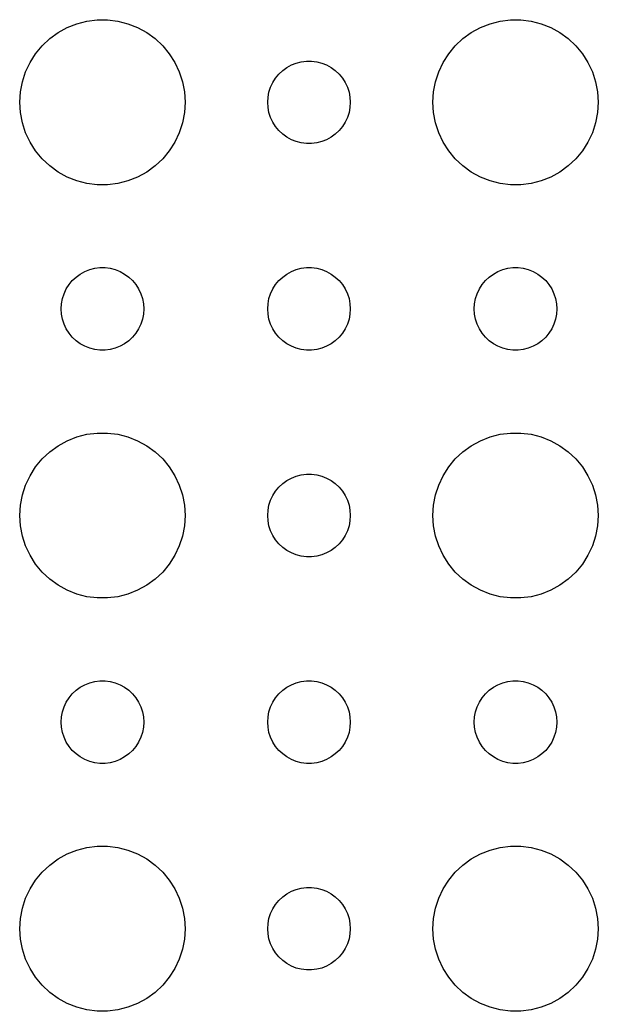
# Model space of a CAD drawing. Header units: metres. Extents: x -150 to 150, y -149 to 149.
# Drawn here: x 49.5 to 70.5, y -115.49 to -79.51 of the extents above; entities that cross this region are included whole.
import ezdxf

# ---------------------------------------------------------------- set-up
doc = ezdxf.new("R2010")
doc.units = ezdxf.units.M

msp = doc.modelspace()

# ---------------------------------------------------------------- linework, layer by layer
for p, q in [((51.9379, -79.5531), (52.3116, -79.5059)), ((52.3116, -79.5059), (52.6884, -79.5059)), ((52.6884, -79.5059), (53.0621, -79.5531)), ((66.9379, -79.5531), (67.3116, -79.5059)), ((67.3116, -79.5059), (67.6884, -79.5059)), ((67.6884, -79.5059), (68.0621, -79.5531)), ((50.8925, -79.967), (51.2227, -79.7855)), ((51.2227, -79.7855), (51.5729, -79.6468)), ((51.5729, -79.6468), (51.9379, -79.5531)), ((53.0621, -79.5531), (53.427, -79.6468)), ((53.427, -79.6468), (53.7773, -79.7855)), ((53.7773, -79.7855), (54.1075, -79.967)), ((65.8925, -79.967), (66.2227, -79.7855)), ((66.2227, -79.7855), (66.573, -79.6468)), ((66.573, -79.6468), (66.9379, -79.5531)), ((68.0621, -79.5531), (68.427, -79.6468)), ((68.427, -79.6468), (68.7773, -79.7855)), ((68.7773, -79.7855), (69.1075, -79.967)), ((50.3131, -80.4464), (50.5877, -80.1885)), ((50.5877, -80.1885), (50.8925, -79.967)), ((54.1075, -79.967), (54.4123, -80.1885)), ((54.4123, -80.1885), (54.6869, -80.4464)), ((65.3131, -80.4464), (65.5877, -80.1885)), ((65.5877, -80.1885), (65.8925, -79.967)), ((69.1075, -79.967), (69.4123, -80.1885)), ((69.4123, -80.1885), (69.6869, -80.4464)), ((50.0729, -80.7366), (50.3131, -80.4464)), ((54.6869, -80.4464), (54.927, -80.7366)), ((65.073, -80.7366), (65.3131, -80.4464)), ((69.6869, -80.4464), (69.927, -80.7366)), ((49.8711, -81.0547), (50.0729, -80.7366)), ((54.927, -80.7366), (55.1289, -81.0547)), ((64.8711, -81.0547), (65.073, -80.7366)), ((69.927, -80.7366), (70.1289, -81.0547)), ((49.7107, -81.3956), (49.8711, -81.0547)), ((55.1289, -81.0547), (55.2893, -81.3956)), ((59.0439, -81.3442), (59.1963, -81.2335)), ((59.1963, -81.2335), (59.3613, -81.1428)), ((59.3613, -81.1428), (59.5365, -81.0734)), ((59.5365, -81.0734), (59.7189, -81.0266)), ((59.7189, -81.0266), (59.9058, -81.003)), ((59.9058, -81.003), (60.0942, -81.003)), ((60.0942, -81.003), (60.2811, -81.0266)), ((60.2811, -81.0266), (60.4635, -81.0734)), ((60.4635, -81.0734), (60.6387, -81.1428)), ((60.6387, -81.1428), (60.8037, -81.2335)), ((60.8037, -81.2335), (60.9561, -81.3442)), ((64.7107, -81.3956), (64.8711, -81.0547)), ((70.1289, -81.0547), (70.2893, -81.3956)), ((49.5942, -81.7539), (49.7107, -81.3956)), ((55.2893, -81.3956), (55.4057, -81.7539)), ((58.6855, -81.7774), (58.7865, -81.6183)), ((58.7865, -81.6183), (58.9065, -81.4732)), ((58.9065, -81.4732), (59.0439, -81.3442)), ((60.9561, -81.3442), (61.0934, -81.4732)), ((61.0934, -81.4732), (61.2135, -81.6183)), ((61.2135, -81.6183), (61.3145, -81.7774)), ((64.5943, -81.7539), (64.7107, -81.3956)), ((70.2893, -81.3956), (70.4057, -81.7539)), ((49.5237, -82.124), (49.5942, -81.7539)), ((55.4057, -81.7539), (55.4763, -82.124)), ((58.5471, -82.127), (58.6053, -81.9478)), ((58.6053, -81.9478), (58.6855, -81.7774)), ((61.3145, -81.7774), (61.3947, -81.9478)), ((61.3947, -81.9478), (61.4529, -82.127)), ((64.5237, -82.124), (64.5943, -81.7539)), ((70.4057, -81.7539), (70.4763, -82.124)), ((49.5, -82.5), (49.5237, -82.124)), ((55.4763, -82.124), (55.5, -82.5)), ((58.5, -82.5), (58.5118, -82.312)), ((58.5118, -82.312), (58.5471, -82.127)), ((61.4529, -82.127), (61.4882, -82.312)), ((61.4882, -82.312), (61.5, -82.5)), ((64.5, -82.5), (64.5237, -82.124)), ((70.4763, -82.124), (70.5, -82.5)), ((49.5237, -82.876), (49.5, -82.5)), ((55.5, -82.5), (55.4763, -82.876)), ((58.5118, -82.688), (58.5, -82.5)), ((58.5471, -82.873), (58.5118, -82.688)), ((61.4882, -82.688), (61.4529, -82.873)), ((61.5, -82.5), (61.4882, -82.688)), ((64.5237, -82.876), (64.5, -82.5)), ((70.5, -82.5), (70.4763, -82.876)), ((49.5942, -83.2461), (49.5237, -82.876)), ((55.4763, -82.876), (55.4057, -83.2461)), ((58.6053, -83.0522), (58.5471, -82.873)), ((58.6855, -83.2226), (58.6053, -83.0522)), ((61.3947, -83.0522), (61.3145, -83.2226)), ((61.4529, -82.873), (61.3947, -83.0522)), ((64.5943, -83.2461), (64.5237, -82.876)), ((70.4763, -82.876), (70.4057, -83.2461)), ((49.7107, -83.6044), (49.5942, -83.2461)), ((55.4057, -83.2461), (55.2893, -83.6044)), ((58.7865, -83.3817), (58.6855, -83.2226)), ((58.9065, -83.5268), (58.7865, -83.3817)), ((61.2135, -83.3817), (61.0934, -83.5268)), ((61.3145, -83.2226), (61.2135, -83.3817)), ((64.7107, -83.6044), (64.5943, -83.2461)), ((70.4057, -83.2461), (70.2893, -83.6044)), ((49.8711, -83.9453), (49.7107, -83.6044)), ((55.2893, -83.6044), (55.1289, -83.9453)), ((59.0439, -83.6558), (58.9065, -83.5268)), ((59.1963, -83.7665), (59.0439, -83.6558)), ((59.3613, -83.8572), (59.1963, -83.7665)), ((60.8037, -83.7665), (60.6387, -83.8572)), ((60.9561, -83.6558), (60.8037, -83.7665)), ((61.0934, -83.5268), (60.9561, -83.6558)), ((64.8711, -83.9453), (64.7107, -83.6044)), ((70.2893, -83.6044), (70.1289, -83.9453)), ((50.0729, -84.2634), (49.8711, -83.9453)), ((55.1289, -83.9453), (54.927, -84.2634)), ((59.5365, -83.9266), (59.3613, -83.8572)), ((59.7189, -83.9734), (59.5365, -83.9266)), ((59.9058, -83.997), (59.7189, -83.9734)), ((60.0942, -83.997), (59.9058, -83.997)), ((60.2811, -83.9734), (60.0942, -83.997)), ((60.4635, -83.9266), (60.2811, -83.9734)), ((60.6387, -83.8572), (60.4635, -83.9266)), ((65.073, -84.2634), (64.8711, -83.9453)), ((70.1289, -83.9453), (69.927, -84.2634)), ((50.3131, -84.5536), (50.0729, -84.2634)), ((50.5877, -84.8115), (50.3131, -84.5536)), ((54.6869, -84.5536), (54.4123, -84.8115)), ((54.927, -84.2634), (54.6869, -84.5536)), ((65.3131, -84.5536), (65.073, -84.2634)), ((65.5877, -84.8115), (65.3131, -84.5536)), ((69.6869, -84.5536), (69.4123, -84.8115)), ((69.927, -84.2634), (69.6869, -84.5536)), ((50.8925, -85.033), (50.5877, -84.8115)), ((54.4123, -84.8115), (54.1075, -85.033)), ((65.8925, -85.033), (65.5877, -84.8115)), ((69.4123, -84.8115), (69.1075, -85.033)), ((51.2227, -85.2145), (50.8925, -85.033)), ((51.5729, -85.3532), (51.2227, -85.2145)), ((53.7773, -85.2145), (53.427, -85.3532)), ((54.1075, -85.033), (53.7773, -85.2145)), ((66.2227, -85.2145), (65.8925, -85.033)), ((66.573, -85.3532), (66.2227, -85.2145)), ((68.7773, -85.2145), (68.427, -85.3532)), ((69.1075, -85.033), (68.7773, -85.2145)), ((51.9379, -85.4469), (51.5729, -85.3532)), ((52.3116, -85.4941), (51.9379, -85.4469)), ((52.6884, -85.4941), (52.3116, -85.4941)), ((53.0621, -85.4469), (52.6884, -85.4941)), ((53.427, -85.3532), (53.0621, -85.4469)), ((66.9379, -85.4469), (66.573, -85.3532)), ((67.3116, -85.4941), (66.9379, -85.4469)), ((67.6884, -85.4941), (67.3116, -85.4941)), ((68.0621, -85.4469), (67.6884, -85.4941)), ((68.427, -85.3532), (68.0621, -85.4469)), ((52.0365, -88.5734), (52.2189, -88.5266)), ((52.2189, -88.5266), (52.4058, -88.503)), ((52.4058, -88.503), (52.5942, -88.503)), ((52.5942, -88.503), (52.7811, -88.5266)), ((52.7811, -88.5266), (52.9635, -88.5734)), ((59.5365, -88.5734), (59.7189, -88.5266)), ((59.7189, -88.5266), (59.9058, -88.503)), ((59.9058, -88.503), (60.0942, -88.503)), ((60.0942, -88.503), (60.2811, -88.5266)), ((60.2811, -88.5266), (60.4635, -88.5734)), ((67.0365, -88.5734), (67.2189, -88.5266)), ((67.2189, -88.5266), (67.4058, -88.503)), ((67.4058, -88.503), (67.5942, -88.503)), ((67.5942, -88.503), (67.7811, -88.5266)), ((67.7811, -88.5266), (67.9635, -88.5734)), ((51.4065, -88.9732), (51.5439, -88.8442)), ((51.5439, -88.8442), (51.6963, -88.7335)), ((51.6963, -88.7335), (51.8613, -88.6428)), ((51.8613, -88.6428), (52.0365, -88.5734)), ((52.9635, -88.5734), (53.1387, -88.6428)), ((53.1387, -88.6428), (53.3037, -88.7335)), ((53.3037, -88.7335), (53.4561, -88.8442)), ((53.4561, -88.8442), (53.5934, -88.9732)), ((58.9065, -88.9732), (59.0439, -88.8442)), ((59.0439, -88.8442), (59.1963, -88.7335)), ((59.1963, -88.7335), (59.3613, -88.6428)), ((59.3613, -88.6428), (59.5365, -88.5734)), ((60.4635, -88.5734), (60.6387, -88.6428)), ((60.6387, -88.6428), (60.8037, -88.7335)), ((60.8037, -88.7335), (60.9561, -88.8442)), ((60.9561, -88.8442), (61.0934, -88.9732)), ((66.4065, -88.9732), (66.5439, -88.8442)), ((66.5439, -88.8442), (66.6963, -88.7335)), ((66.6963, -88.7335), (66.8613, -88.6428)), ((66.8613, -88.6428), (67.0365, -88.5734)), ((67.9635, -88.5734), (68.1387, -88.6428)), ((68.1387, -88.6428), (68.3037, -88.7335)), ((68.3037, -88.7335), (68.4561, -88.8442)), ((68.4561, -88.8442), (68.5934, -88.9732)), ((51.1855, -89.2774), (51.2865, -89.1183)), ((51.2865, -89.1183), (51.4065, -88.9732)), ((53.5934, -88.9732), (53.7135, -89.1183)), ((53.7135, -89.1183), (53.8145, -89.2774)), ((58.6855, -89.2774), (58.7865, -89.1183)), ((58.7865, -89.1183), (58.9065, -88.9732)), ((61.0934, -88.9732), (61.2135, -89.1183)), ((61.2135, -89.1183), (61.3145, -89.2774)), ((66.1855, -89.2774), (66.2865, -89.1183)), ((66.2865, -89.1183), (66.4065, -88.9732)), ((68.5934, -88.9732), (68.7135, -89.1183)), ((68.7135, -89.1183), (68.8145, -89.2774)), ((51.0471, -89.627), (51.1053, -89.4478)), ((51.1053, -89.4478), (51.1855, -89.2774)), ((53.8145, -89.2774), (53.8947, -89.4478)), ((53.8947, -89.4478), (53.9529, -89.627)), ((58.5471, -89.627), (58.6053, -89.4478)), ((58.6053, -89.4478), (58.6855, -89.2774)), ((61.3145, -89.2774), (61.3947, -89.4478)), ((61.3947, -89.4478), (61.4529, -89.627)), ((66.0471, -89.627), (66.1053, -89.4478)), ((66.1053, -89.4478), (66.1855, -89.2774)), ((68.8145, -89.2774), (68.8947, -89.4478)), ((68.8947, -89.4478), (68.9529, -89.627)), ((51, -90), (51.0118, -89.812)), ((51.0118, -89.812), (51.0471, -89.627)), ((53.9529, -89.627), (53.9882, -89.812)), ((53.9882, -89.812), (54, -90)), ((58.5, -90), (58.5118, -89.812)), ((58.5118, -89.812), (58.5471, -89.627)), ((61.4529, -89.627), (61.4882, -89.812)), ((61.4882, -89.812), (61.5, -90)), ((66, -90), (66.0118, -89.812)), ((66.0118, -89.812), (66.0471, -89.627)), ((68.9529, -89.627), (68.9882, -89.812)), ((68.9882, -89.812), (69, -90)), ((51.0118, -90.188), (51, -90)), ((51.0471, -90.373), (51.0118, -90.188)), ((53.9882, -90.188), (53.9529, -90.373)), ((54, -90), (53.9882, -90.188)), ((58.5118, -90.188), (58.5, -90)), ((58.5471, -90.373), (58.5118, -90.188)), ((61.4882, -90.188), (61.4529, -90.373)), ((61.5, -90), (61.4882, -90.188)), ((66.0118, -90.188), (66, -90)), ((66.0471, -90.373), (66.0118, -90.188)), ((68.9882, -90.188), (68.9529, -90.373)), ((69, -90), (68.9882, -90.188)), ((51.1053, -90.5522), (51.0471, -90.373)), ((51.1855, -90.7226), (51.1053, -90.5522)), ((53.8947, -90.5522), (53.8145, -90.7226)), ((53.9529, -90.373), (53.8947, -90.5522)), ((58.6053, -90.5522), (58.5471, -90.373)), ((58.6855, -90.7226), (58.6053, -90.5522)), ((61.3947, -90.5522), (61.3145, -90.7226)), ((61.4529, -90.373), (61.3947, -90.5522)), ((66.1053, -90.5522), (66.0471, -90.373)), ((66.1855, -90.7226), (66.1053, -90.5522)), ((68.8947, -90.5522), (68.8145, -90.7226)), ((68.9529, -90.373), (68.8947, -90.5522)), ((51.2865, -90.8817), (51.1855, -90.7226)), ((51.4065, -91.0268), (51.2865, -90.8817)), ((51.5439, -91.1558), (51.4065, -91.0268)), ((53.5934, -91.0268), (53.4561, -91.1558)), ((53.7135, -90.8817), (53.5934, -91.0268)), ((53.8145, -90.7226), (53.7135, -90.8817)), ((58.7865, -90.8817), (58.6855, -90.7226)), ((58.9065, -91.0268), (58.7865, -90.8817)), ((59.0439, -91.1558), (58.9065, -91.0268)), ((61.0934, -91.0268), (60.9561, -91.1558)), ((61.2135, -90.8817), (61.0934, -91.0268)), ((61.3145, -90.7226), (61.2135, -90.8817)), ((66.2865, -90.8817), (66.1855, -90.7226)), ((66.4065, -91.0268), (66.2865, -90.8817)), ((66.5439, -91.1558), (66.4065, -91.0268)), ((68.5934, -91.0268), (68.4561, -91.1558)), ((68.7135, -90.8817), (68.5934, -91.0268)), ((68.8145, -90.7226), (68.7135, -90.8817)), ((51.6963, -91.2665), (51.5439, -91.1558)), ((51.8613, -91.3572), (51.6963, -91.2665)), ((52.0365, -91.4266), (51.8613, -91.3572)), ((53.1387, -91.3572), (52.9635, -91.4266)), ((53.3037, -91.2665), (53.1387, -91.3572)), ((53.4561, -91.1558), (53.3037, -91.2665)), ((59.1963, -91.2665), (59.0439, -91.1558)), ((59.3613, -91.3572), (59.1963, -91.2665)), ((59.5365, -91.4266), (59.3613, -91.3572)), ((60.6387, -91.3572), (60.4635, -91.4266)), ((60.8037, -91.2665), (60.6387, -91.3572)), ((60.9561, -91.1558), (60.8037, -91.2665)), ((66.6963, -91.2665), (66.5439, -91.1558)), ((66.8613, -91.3572), (66.6963, -91.2665)), ((67.0365, -91.4266), (66.8613, -91.3572)), ((68.1387, -91.3572), (67.9635, -91.4266)), ((68.3037, -91.2665), (68.1387, -91.3572)), ((68.4561, -91.1558), (68.3037, -91.2665)), ((52.2189, -91.4734), (52.0365, -91.4266)), ((52.4058, -91.497), (52.2189, -91.4734)), ((52.5942, -91.497), (52.4058, -91.497)), ((52.7811, -91.4734), (52.5942, -91.497)), ((52.9635, -91.4266), (52.7811, -91.4734)), ((59.7189, -91.4734), (59.5365, -91.4266)), ((59.9058, -91.497), (59.7189, -91.4734)), ((60.0942, -91.497), (59.9058, -91.497)), ((60.2811, -91.4734), (60.0942, -91.497)), ((60.4635, -91.4266), (60.2811, -91.4734)), ((67.2189, -91.4734), (67.0365, -91.4266)), ((67.4058, -91.497), (67.2189, -91.4734)), ((67.5942, -91.497), (67.4058, -91.497)), ((67.7811, -91.4734), (67.5942, -91.497)), ((67.9635, -91.4266), (67.7811, -91.4734)), ((51.2227, -94.7855), (51.5729, -94.6468)), ((51.5729, -94.6468), (51.9379, -94.5531)), ((51.9379, -94.5531), (52.3116, -94.5059)), ((52.3116, -94.5059), (52.6884, -94.5059)), ((52.6884, -94.5059), (53.0621, -94.5531)), ((53.0621, -94.5531), (53.427, -94.6468)), ((53.427, -94.6468), (53.7773, -94.7855)), ((66.2227, -94.7855), (66.573, -94.6468)), ((66.573, -94.6468), (66.9379, -94.5531)), ((66.9379, -94.5531), (67.3116, -94.5059)), ((67.3116, -94.5059), (67.6884, -94.5059)), ((67.6884, -94.5059), (68.0621, -94.5531)), ((68.0621, -94.5531), (68.427, -94.6468)), ((68.427, -94.6468), (68.7773, -94.7855)), ((50.5877, -95.1885), (50.8925, -94.967)), ((50.8925, -94.967), (51.2227, -94.7855)), ((53.7773, -94.7855), (54.1075, -94.967)), ((54.1075, -94.967), (54.4123, -95.1885)), ((65.5877, -95.1885), (65.8925, -94.967)), ((65.8925, -94.967), (66.2227, -94.7855)), ((68.7773, -94.7855), (69.1075, -94.967)), ((69.1075, -94.967), (69.4123, -95.1885)), ((50.3131, -95.4464), (50.5877, -95.1885)), ((54.4123, -95.1885), (54.6869, -95.4464)), ((65.3131, -95.4464), (65.5877, -95.1885)), ((69.4123, -95.1885), (69.6869, -95.4464)), ((50.0729, -95.7366), (50.3131, -95.4464)), ((54.6869, -95.4464), (54.927, -95.7366)), ((65.073, -95.7366), (65.3131, -95.4464)), ((69.6869, -95.4464), (69.927, -95.7366)), ((49.7107, -96.3956), (49.8711, -96.0547)), ((49.8711, -96.0547), (50.0729, -95.7366)), ((54.927, -95.7366), (55.1289, -96.0547)), ((55.1289, -96.0547), (55.2893, -96.3956)), ((59.3613, -96.1428), (59.5365, -96.0734)), ((59.5365, -96.0734), (59.7189, -96.0266)), ((59.7189, -96.0266), (59.9058, -96.003)), ((59.9058, -96.003), (60.0942, -96.003)), ((60.0942, -96.003), (60.2811, -96.0266)), ((60.2811, -96.0266), (60.4635, -96.0734)), ((60.4635, -96.0734), (60.6387, -96.1428)), ((64.7107, -96.3956), (64.8711, -96.0547)), ((64.8711, -96.0547), (65.073, -95.7366)), ((69.927, -95.7366), (70.1289, -96.0547)), ((70.1289, -96.0547), (70.2893, -96.3956)), ((49.5942, -96.7539), (49.7107, -96.3956)), ((55.2893, -96.3956), (55.4057, -96.7539)), ((58.9065, -96.4732), (59.0439, -96.3442)), ((59.0439, -96.3442), (59.1963, -96.2335)), ((59.1963, -96.2335), (59.3613, -96.1428)), ((60.6387, -96.1428), (60.8037, -96.2335)), ((60.8037, -96.2335), (60.9561, -96.3442)), ((60.9561, -96.3442), (61.0934, -96.4732)), ((64.5943, -96.7539), (64.7107, -96.3956)), ((70.2893, -96.3956), (70.4057, -96.7539)), ((49.5237, -97.124), (49.5942, -96.7539)), ((55.4057, -96.7539), (55.4763, -97.124)), ((58.6053, -96.9478), (58.6855, -96.7774)), ((58.6855, -96.7774), (58.7865, -96.6183)), ((58.7865, -96.6183), (58.9065, -96.4732)), ((61.0934, -96.4732), (61.2135, -96.6183)), ((61.2135, -96.6183), (61.3145, -96.7774)), ((61.3145, -96.7774), (61.3947, -96.9478)), ((64.5237, -97.124), (64.5943, -96.7539)), ((70.4057, -96.7539), (70.4763, -97.124)), ((49.5, -97.5), (49.5237, -97.124)), ((55.4763, -97.124), (55.5, -97.5)), ((58.5118, -97.312), (58.5471, -97.127)), ((58.5471, -97.127), (58.6053, -96.9478)), ((61.3947, -96.9478), (61.4529, -97.127)), ((61.4529, -97.127), (61.4882, -97.312)), ((64.5, -97.5), (64.5237, -97.124)), ((70.4763, -97.124), (70.5, -97.5)), ((49.5237, -97.876), (49.5, -97.5)), ((55.5, -97.5), (55.4763, -97.876)), ((58.5, -97.5), (58.5118, -97.312)), ((58.5118, -97.688), (58.5, -97.5)), ((61.4882, -97.312), (61.5, -97.5)), ((61.5, -97.5), (61.4882, -97.688)), ((64.5237, -97.876), (64.5, -97.5)), ((70.5, -97.5), (70.4763, -97.876)), ((49.5942, -98.2461), (49.5237, -97.876)), ((55.4763, -97.876), (55.4057, -98.2461)), ((58.5471, -97.873), (58.5118, -97.688)), ((58.6053, -98.0522), (58.5471, -97.873)), ((61.4529, -97.873), (61.3947, -98.0522)), ((61.4882, -97.688), (61.4529, -97.873)), ((64.5943, -98.2461), (64.5237, -97.876)), ((70.4763, -97.876), (70.4057, -98.2461)), ((49.7107, -98.6044), (49.5942, -98.2461)), ((55.4057, -98.2461), (55.2893, -98.6044)), ((58.6855, -98.2226), (58.6053, -98.0522)), ((58.7865, -98.3817), (58.6855, -98.2226)), ((61.3145, -98.2226), (61.2135, -98.3817)), ((61.3947, -98.0522), (61.3145, -98.2226)), ((64.7107, -98.6044), (64.5943, -98.2461)), ((70.4057, -98.2461), (70.2893, -98.6044)), ((49.8711, -98.9453), (49.7107, -98.6044)), ((55.2893, -98.6044), (55.1289, -98.9453)), ((58.9065, -98.5268), (58.7865, -98.3817)), ((59.0439, -98.6558), (58.9065, -98.5268)), ((61.0934, -98.5268), (60.9561, -98.6558)), ((61.2135, -98.3817), (61.0934, -98.5268)), ((64.8711, -98.9453), (64.7107, -98.6044)), ((70.2893, -98.6044), (70.1289, -98.9453)), ((50.0729, -99.2634), (49.8711, -98.9453)), ((55.1289, -98.9453), (54.927, -99.2634)), ((59.1963, -98.7665), (59.0439, -98.6558)), ((59.3613, -98.8572), (59.1963, -98.7665)), ((59.5365, -98.9266), (59.3613, -98.8572)), ((59.7189, -98.9734), (59.5365, -98.9266)), ((60.4635, -98.9266), (60.2811, -98.9734)), ((60.6387, -98.8572), (60.4635, -98.9266)), ((60.8037, -98.7665), (60.6387, -98.8572)), ((60.9561, -98.6558), (60.8037, -98.7665)), ((65.073, -99.2634), (64.8711, -98.9453)), ((70.1289, -98.9453), (69.927, -99.2634)), ((50.3131, -99.5536), (50.0729, -99.2634)), ((54.927, -99.2634), (54.6869, -99.5536)), ((59.9058, -98.997), (59.7189, -98.9734)), ((60.0942, -98.997), (59.9058, -98.997)), ((60.2811, -98.9734), (60.0942, -98.997)), ((65.3131, -99.5536), (65.073, -99.2634)), ((69.927, -99.2634), (69.6869, -99.5536)), ((50.5877, -99.8115), (50.3131, -99.5536)), ((54.6869, -99.5536), (54.4123, -99.8115)), ((65.5877, -99.8115), (65.3131, -99.5536)), ((69.6869, -99.5536), (69.4123, -99.8115)), ((50.8925, -100.033), (50.5877, -99.8115)), ((51.2227, -100.214), (50.8925, -100.033)), ((54.1075, -100.033), (53.7773, -100.214)), ((54.4123, -99.8115), (54.1075, -100.033)), ((65.8925, -100.033), (65.5877, -99.8115)), ((66.2227, -100.214), (65.8925, -100.033)), ((69.1075, -100.033), (68.7773, -100.214)), ((69.4123, -99.8115), (69.1075, -100.033)), ((51.5729, -100.353), (51.2227, -100.214)), ((51.9379, -100.447), (51.5729, -100.353)), ((53.427, -100.353), (53.0621, -100.447)), ((53.7773, -100.214), (53.427, -100.353)), ((66.573, -100.353), (66.2227, -100.214)), ((66.9379, -100.447), (66.573, -100.353)), ((68.427, -100.353), (68.0621, -100.447)), ((68.7773, -100.214), (68.427, -100.353)), ((52.3116, -100.494), (51.9379, -100.447)), ((52.6884, -100.494), (52.3116, -100.494)), ((53.0621, -100.447), (52.6884, -100.494)), ((67.3116, -100.494), (66.9379, -100.447)), ((67.6884, -100.494), (67.3116, -100.494)), ((68.0621, -100.447), (67.6884, -100.494)), ((51.6963, -103.734), (51.8613, -103.643)), ((51.8613, -103.643), (52.0365, -103.573)), ((52.0365, -103.573), (52.2189, -103.527)), ((52.2189, -103.527), (52.4058, -103.503)), ((52.4058, -103.503), (52.5942, -103.503)), ((52.5942, -103.503), (52.7811, -103.527)), ((52.7811, -103.527), (52.9635, -103.573)), ((52.9635, -103.573), (53.1387, -103.643)), ((53.1387, -103.643), (53.3037, -103.734)), ((59.1963, -103.734), (59.3613, -103.643)), ((59.3613, -103.643), (59.5365, -103.573)), ((59.5365, -103.573), (59.7189, -103.527)), ((59.7189, -103.527), (59.9058, -103.503)), ((59.9058, -103.503), (60.0942, -103.503)), ((60.0942, -103.503), (60.2811, -103.527)), ((60.2811, -103.527), (60.4635, -103.573)), ((60.4635, -103.573), (60.6387, -103.643)), ((60.6387, -103.643), (60.8037, -103.734)), ((66.6963, -103.734), (66.8613, -103.643)), ((66.8613, -103.643), (67.0365, -103.573)), ((67.0365, -103.573), (67.2189, -103.527)), ((67.2189, -103.527), (67.4058, -103.503)), ((67.4058, -103.503), (67.5942, -103.503)), ((67.5942, -103.503), (67.7811, -103.527)), ((67.7811, -103.527), (67.9635, -103.573)), ((67.9635, -103.573), (68.1387, -103.643)), ((68.1387, -103.643), (68.3037, -103.734)), ((51.2865, -104.118), (51.4065, -103.973)), ((51.4065, -103.973), (51.5439, -103.844)), ((51.5439, -103.844), (51.6963, -103.734)), ((53.3037, -103.734), (53.4561, -103.844)), ((53.4561, -103.844), (53.5934, -103.973)), ((53.5934, -103.973), (53.7135, -104.118)), ((58.7865, -104.118), (58.9065, -103.973)), ((58.9065, -103.973), (59.0439, -103.844)), ((59.0439, -103.844), (59.1963, -103.734)), ((60.8037, -103.734), (60.9561, -103.844)), ((60.9561, -103.844), (61.0934, -103.973)), ((61.0934, -103.973), (61.2135, -104.118)), ((66.2865, -104.118), (66.4065, -103.973)), ((66.4065, -103.973), (66.5439, -103.844)), ((66.5439, -103.844), (66.6963, -103.734)), ((68.3037, -103.734), (68.4561, -103.844)), ((68.4561, -103.844), (68.5934, -103.973)), ((68.5934, -103.973), (68.7135, -104.118)), ((51.1053, -104.448), (51.1855, -104.277)), ((51.1855, -104.277), (51.2865, -104.118)), ((53.7135, -104.118), (53.8145, -104.277)), ((53.8145, -104.277), (53.8947, -104.448)), ((58.6053, -104.448), (58.6855, -104.277)), ((58.6855, -104.277), (58.7865, -104.118)), ((61.2135, -104.118), (61.3145, -104.277)), ((61.3145, -104.277), (61.3947, -104.448)), ((66.1053, -104.448), (66.1855, -104.277)), ((66.1855, -104.277), (66.2865, -104.118)), ((68.7135, -104.118), (68.8145, -104.277)), ((68.8145, -104.277), (68.8947, -104.448)), ((51.0118, -104.812), (51.0471, -104.627)), ((51.0471, -104.627), (51.1053, -104.448)), ((53.8947, -104.448), (53.9529, -104.627)), ((53.9529, -104.627), (53.9882, -104.812)), ((58.5118, -104.812), (58.5471, -104.627)), ((58.5471, -104.627), (58.6053, -104.448)), ((61.3947, -104.448), (61.4529, -104.627)), ((61.4529, -104.627), (61.4882, -104.812)), ((66.0118, -104.812), (66.0471, -104.627)), ((66.0471, -104.627), (66.1053, -104.448)), ((68.8947, -104.448), (68.9529, -104.627)), ((68.9529, -104.627), (68.9882, -104.812)), ((51, -105), (51.0118, -104.812)), ((51.0118, -105.188), (51, -105)), ((53.9882, -104.812), (54, -105)), ((54, -105), (53.9882, -105.188)), ((58.5, -105), (58.5118, -104.812)), ((58.5118, -105.188), (58.5, -105)), ((61.4882, -104.812), (61.5, -105)), ((61.5, -105), (61.4882, -105.188)), ((66, -105), (66.0118, -104.812)), ((66.0118, -105.188), (66, -105)), ((68.9882, -104.812), (69, -105)), ((69, -105), (68.9882, -105.188)), ((51.0471, -105.373), (51.0118, -105.188)), ((51.1053, -105.552), (51.0471, -105.373)), ((53.9529, -105.373), (53.8947, -105.552)), ((53.9882, -105.188), (53.9529, -105.373)), ((58.5471, -105.373), (58.5118, -105.188)), ((58.6053, -105.552), (58.5471, -105.373)), ((61.4529, -105.373), (61.3947, -105.552)), ((61.4882, -105.188), (61.4529, -105.373)), ((66.0471, -105.373), (66.0118, -105.188)), ((66.1053, -105.552), (66.0471, -105.373)), ((68.9529, -105.373), (68.8947, -105.552)), ((68.9882, -105.188), (68.9529, -105.373)), ((51.1855, -105.723), (51.1053, -105.552)), ((51.2865, -105.882), (51.1855, -105.723)), ((53.8145, -105.723), (53.7135, -105.882)), ((53.8947, -105.552), (53.8145, -105.723)), ((58.6855, -105.723), (58.6053, -105.552)), ((58.7865, -105.882), (58.6855, -105.723)), ((61.3145, -105.723), (61.2135, -105.882)), ((61.3947, -105.552), (61.3145, -105.723)), ((66.1855, -105.723), (66.1053, -105.552)), ((66.2865, -105.882), (66.1855, -105.723)), ((68.8145, -105.723), (68.7135, -105.882)), ((68.8947, -105.552), (68.8145, -105.723)), ((51.4065, -106.027), (51.2865, -105.882)), ((51.5439, -106.156), (51.4065, -106.027)), ((51.6963, -106.266), (51.5439, -106.156)), ((53.4561, -106.156), (53.3037, -106.266)), ((53.5934, -106.027), (53.4561, -106.156)), ((53.7135, -105.882), (53.5934, -106.027)), ((58.9065, -106.027), (58.7865, -105.882)), ((59.0439, -106.156), (58.9065, -106.027)), ((59.1963, -106.266), (59.0439, -106.156)), ((60.9561, -106.156), (60.8037, -106.266)), ((61.0934, -106.027), (60.9561, -106.156)), ((61.2135, -105.882), (61.0934, -106.027)), ((66.4065, -106.027), (66.2865, -105.882)), ((66.5439, -106.156), (66.4065, -106.027)), ((66.6963, -106.266), (66.5439, -106.156)), ((68.4561, -106.156), (68.3037, -106.266)), ((68.5934, -106.027), (68.4561, -106.156)), ((68.7135, -105.882), (68.5934, -106.027)), ((51.8613, -106.357), (51.6963, -106.266)), ((52.0365, -106.427), (51.8613, -106.357)), ((52.2189, -106.473), (52.0365, -106.427)), ((52.4058, -106.497), (52.2189, -106.473)), ((52.5942, -106.497), (52.4058, -106.497)), ((52.7811, -106.473), (52.5942, -106.497)), ((52.9635, -106.427), (52.7811, -106.473)), ((53.1387, -106.357), (52.9635, -106.427)), ((53.3037, -106.266), (53.1387, -106.357)), ((59.3613, -106.357), (59.1963, -106.266)), ((59.5365, -106.427), (59.3613, -106.357)), ((59.7189, -106.473), (59.5365, -106.427)), ((59.9058, -106.497), (59.7189, -106.473)), ((60.0942, -106.497), (59.9058, -106.497)), ((60.2811, -106.473), (60.0942, -106.497)), ((60.4635, -106.427), (60.2811, -106.473)), ((60.6387, -106.357), (60.4635, -106.427)), ((60.8037, -106.266), (60.6387, -106.357)), ((66.8613, -106.357), (66.6963, -106.266)), ((67.0365, -106.427), (66.8613, -106.357)), ((67.2189, -106.473), (67.0365, -106.427)), ((67.4058, -106.497), (67.2189, -106.473)), ((67.5942, -106.497), (67.4058, -106.497)), ((67.7811, -106.473), (67.5942, -106.497)), ((67.9635, -106.427), (67.7811, -106.473)), ((68.1387, -106.357), (67.9635, -106.427)), ((68.3037, -106.266), (68.1387, -106.357)), ((51.2227, -109.786), (51.5729, -109.647)), ((51.5729, -109.647), (51.9379, -109.553)), ((51.9379, -109.553), (52.3116, -109.506)), ((52.3116, -109.506), (52.6884, -109.506)), ((52.6884, -109.506), (53.0621, -109.553)), ((53.0621, -109.553), (53.427, -109.647)), ((53.427, -109.647), (53.7773, -109.786)), ((66.2227, -109.786), (66.573, -109.647)), ((66.573, -109.647), (66.9379, -109.553)), ((66.9379, -109.553), (67.3116, -109.506)), ((67.3116, -109.506), (67.6884, -109.506)), ((67.6884, -109.506), (68.0621, -109.553)), ((68.0621, -109.553), (68.427, -109.647)), ((68.427, -109.647), (68.7773, -109.786)), ((50.5877, -110.188), (50.8925, -109.967)), ((50.8925, -109.967), (51.2227, -109.786)), ((53.7773, -109.786), (54.1075, -109.967)), ((54.1075, -109.967), (54.4123, -110.188)), ((65.5877, -110.188), (65.8925, -109.967)), ((65.8925, -109.967), (66.2227, -109.786)), ((68.7773, -109.786), (69.1075, -109.967)), ((69.1075, -109.967), (69.4123, -110.188)), ((50.0729, -110.737), (50.3131, -110.446)), ((50.3131, -110.446), (50.5877, -110.188)), ((54.4123, -110.188), (54.6869, -110.446)), ((54.6869, -110.446), (54.927, -110.737)), ((65.073, -110.737), (65.3131, -110.446)), ((65.3131, -110.446), (65.5877, -110.188)), ((69.4123, -110.188), (69.6869, -110.446)), ((69.6869, -110.446), (69.927, -110.737)), ((49.8711, -111.055), (50.0729, -110.737)), ((54.927, -110.737), (55.1289, -111.055)), ((64.8711, -111.055), (65.073, -110.737)), ((69.927, -110.737), (70.1289, -111.055)), ((49.7107, -111.396), (49.8711, -111.055)), ((55.1289, -111.055), (55.2893, -111.396)), ((59.1963, -111.234), (59.3613, -111.143)), ((59.3613, -111.143), (59.5365, -111.073)), ((59.5365, -111.073), (59.7189, -111.027)), ((59.7189, -111.027), (59.9058, -111.003)), ((59.9058, -111.003), (60.0942, -111.003)), ((60.0942, -111.003), (60.2811, -111.027)), ((60.2811, -111.027), (60.4635, -111.073)), ((60.4635, -111.073), (60.6387, -111.143)), ((60.6387, -111.143), (60.8037, -111.234)), ((64.7107, -111.396), (64.8711, -111.055)), ((70.1289, -111.055), (70.2893, -111.396)), ((49.5942, -111.754), (49.7107, -111.396)), ((55.2893, -111.396), (55.4057, -111.754)), ((58.7865, -111.618), (58.9065, -111.473)), ((58.9065, -111.473), (59.0439, -111.344)), ((59.0439, -111.344), (59.1963, -111.234)), ((60.8037, -111.234), (60.9561, -111.344)), ((60.9561, -111.344), (61.0934, -111.473)), ((61.0934, -111.473), (61.2135, -111.618)), ((64.5943, -111.754), (64.7107, -111.396)), ((70.2893, -111.396), (70.4057, -111.754)), ((49.5237, -112.124), (49.5942, -111.754)), ((55.4057, -111.754), (55.4763, -112.124)), ((58.6053, -111.948), (58.6855, -111.777)), ((58.6855, -111.777), (58.7865, -111.618)), ((61.2135, -111.618), (61.3145, -111.777)), ((61.3145, -111.777), (61.3947, -111.948)), ((64.5237, -112.124), (64.5943, -111.754)), ((70.4057, -111.754), (70.4763, -112.124)), ((49.5, -112.5), (49.5237, -112.124)), ((55.4763, -112.124), (55.5, -112.5)), ((58.5118, -112.312), (58.5471, -112.127)), ((58.5471, -112.127), (58.6053, -111.948)), ((61.3947, -111.948), (61.4529, -112.127)), ((61.4529, -112.127), (61.4882, -112.312)), ((64.5, -112.5), (64.5237, -112.124)), ((70.4763, -112.124), (70.5, -112.5)), ((49.5237, -112.876), (49.5, -112.5)), ((55.5, -112.5), (55.4763, -112.876)), ((58.5, -112.5), (58.5118, -112.312)), ((58.5118, -112.688), (58.5, -112.5)), ((61.4882, -112.312), (61.5, -112.5)), ((61.5, -112.5), (61.4882, -112.688)), ((64.5237, -112.876), (64.5, -112.5)), ((70.5, -112.5), (70.4763, -112.876)), ((49.5942, -113.246), (49.5237, -112.876)), ((55.4763, -112.876), (55.4057, -113.246)), ((58.5471, -112.873), (58.5118, -112.688)), ((58.6053, -113.052), (58.5471, -112.873)), ((61.4529, -112.873), (61.3947, -113.052)), ((61.4882, -112.688), (61.4529, -112.873)), ((64.5943, -113.246), (64.5237, -112.876)), ((70.4763, -112.876), (70.4057, -113.246)), ((49.7107, -113.604), (49.5942, -113.246)), ((55.4057, -113.246), (55.2893, -113.604)), ((58.6855, -113.223), (58.6053, -113.052)), ((58.7865, -113.382), (58.6855, -113.223)), ((61.3145, -113.223), (61.2135, -113.382)), ((61.3947, -113.052), (61.3145, -113.223)), ((64.7107, -113.604), (64.5943, -113.246)), ((70.4057, -113.246), (70.2893, -113.604)), ((49.8711, -113.945), (49.7107, -113.604)), ((55.2893, -113.604), (55.1289, -113.945)), ((58.9065, -113.527), (58.7865, -113.382)), ((59.0439, -113.656), (58.9065, -113.527)), ((59.1963, -113.766), (59.0439, -113.656)), ((60.9561, -113.656), (60.8037, -113.766)), ((61.0934, -113.527), (60.9561, -113.656)), ((61.2135, -113.382), (61.0934, -113.527)), ((64.8711, -113.945), (64.7107, -113.604)), ((70.2893, -113.604), (70.1289, -113.945)), ((50.0729, -114.263), (49.8711, -113.945)), ((55.1289, -113.945), (54.927, -114.263)), ((59.3613, -113.857), (59.1963, -113.766)), ((59.5365, -113.927), (59.3613, -113.857)), ((59.7189, -113.973), (59.5365, -113.927)), ((59.9058, -113.997), (59.7189, -113.973)), ((60.0942, -113.997), (59.9058, -113.997)), ((60.2811, -113.973), (60.0942, -113.997)), ((60.4635, -113.927), (60.2811, -113.973)), ((60.6387, -113.857), (60.4635, -113.927)), ((60.8037, -113.766), (60.6387, -113.857)), ((65.073, -114.263), (64.8711, -113.945)), ((70.1289, -113.945), (69.927, -114.263)), ((50.3131, -114.554), (50.0729, -114.263)), ((54.927, -114.263), (54.6869, -114.554)), ((65.3131, -114.554), (65.073, -114.263)), ((69.927, -114.263), (69.6869, -114.554)), ((50.5877, -114.812), (50.3131, -114.554)), ((54.6869, -114.554), (54.4123, -114.812)), ((65.5877, -114.812), (65.3131, -114.554)), ((69.6869, -114.554), (69.4123, -114.812)), ((50.8925, -115.033), (50.5877, -114.812)), ((51.2227, -115.214), (50.8925, -115.033)), ((54.1075, -115.033), (53.7773, -115.214)), ((54.4123, -114.812), (54.1075, -115.033)), ((65.8925, -115.033), (65.5877, -114.812)), ((66.2227, -115.214), (65.8925, -115.033)), ((69.1075, -115.033), (68.7773, -115.214)), ((69.4123, -114.812), (69.1075, -115.033)), ((51.5729, -115.353), (51.2227, -115.214)), ((51.9379, -115.447), (51.5729, -115.353)), ((52.3116, -115.494), (51.9379, -115.447)), ((52.6884, -115.494), (52.3116, -115.494)), ((53.0621, -115.447), (52.6884, -115.494)), ((53.427, -115.353), (53.0621, -115.447)), ((53.7773, -115.214), (53.427, -115.353)), ((66.573, -115.353), (66.2227, -115.214)), ((66.9379, -115.447), (66.573, -115.353)), ((67.3116, -115.494), (66.9379, -115.447)), ((67.6884, -115.494), (67.3116, -115.494)), ((68.0621, -115.447), (67.6884, -115.494)), ((68.427, -115.353), (68.0621, -115.447)), ((68.7773, -115.214), (68.427, -115.353))]:
    msp.add_line(p, q)

doc.saveas('drawing.dxf')
